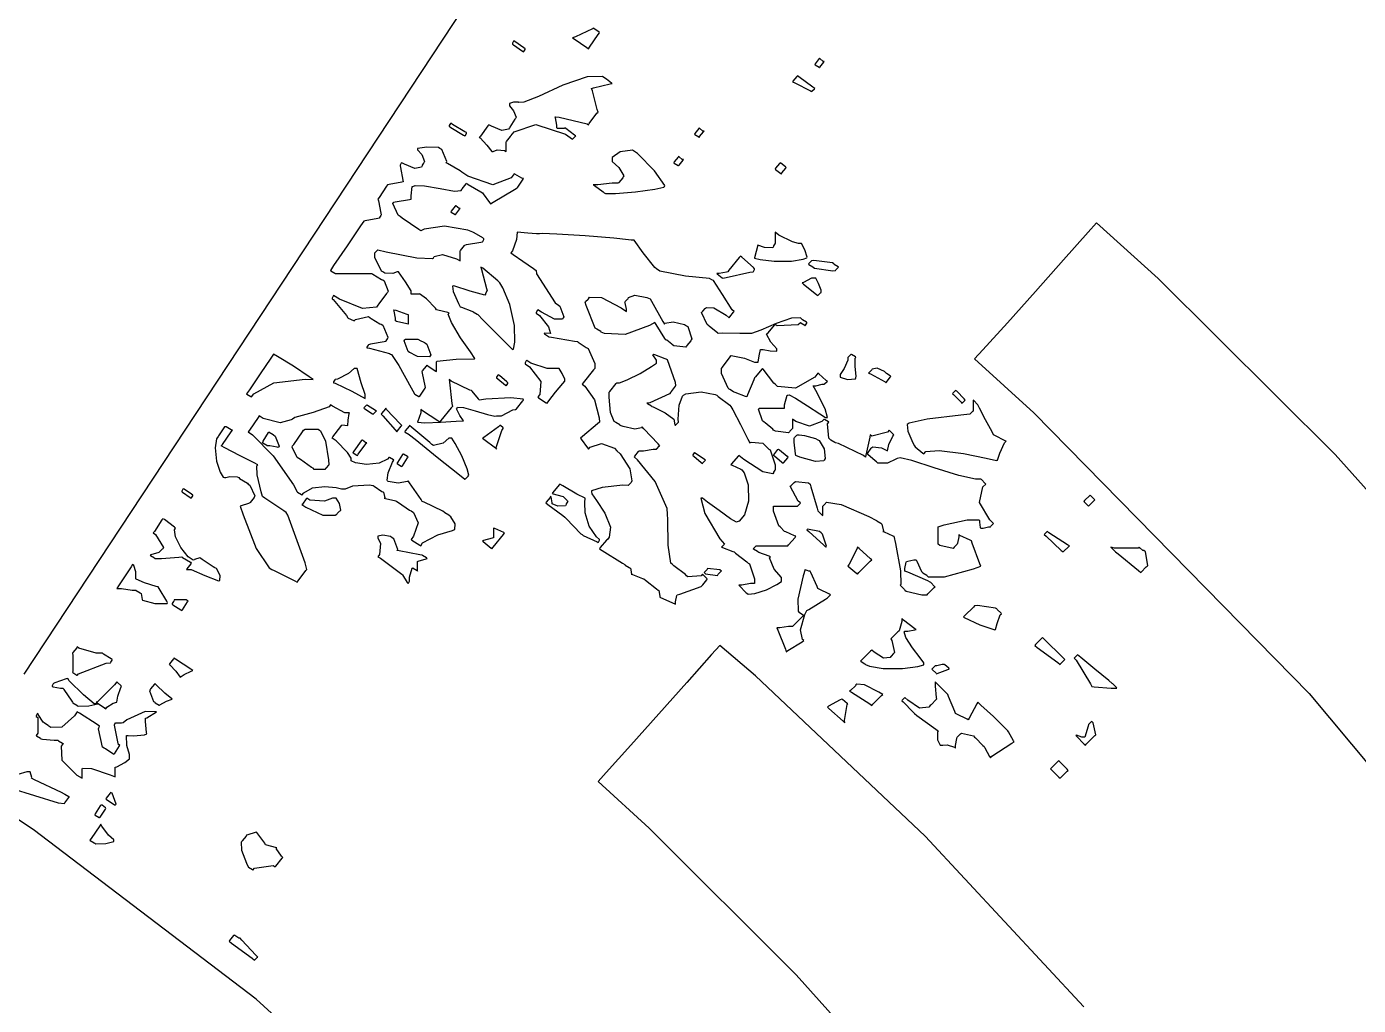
# Model space of a CAD drawing. Extents: x 46 to 308, y 59 to 295.
# Drawn here: x 219.43 to 249.11, y 227.52 to 249.34 of the extents above; entities that cross this region are included whole.
import ezdxf

# ---------------------------------------------------------------- set-up
doc = ezdxf.new("R2010")
doc.units = 0
doc.header["$MEASUREMENT"] = 0

msp = doc.modelspace()

# ---------------------------------------------------------------- linework, layer by layer
at = {"color": 7}
for points in [[(219.374, 234.907), (234.694, 258.137), (236.221, 260.456), (238.74, 258.831), (245.956, 253.422), (254.64, 245.543), (262.348, 236.723), (267.601, 229.42), (269.169, 226.872)], [(261.029, 224.033), (257.894, 228.618), (253.448, 234.377), (248.598, 239.806), (244.649, 243.725), (243.276, 244.968), (243.093, 244.763), (242.543, 244.143), (241.917, 243.439), (241.29, 242.741), (240.742, 242.136), (240.558, 241.935), (241.881, 240.736), (248.015, 234.479), (253.638, 227.746), (254.706, 226.307)], [(242.992, 227.489), (239.456, 231.296), (235.674, 234.871), (234.88, 235.549), (234.696, 235.344), (234.147, 234.724), (233.521, 234.02), (232.894, 233.323), (232.345, 232.718), (232.164, 232.517), (233.302, 231.476), (236.583, 228.206), (240.621, 223.693)], [(230.5, 222.224), (224.544, 227.66), (219.572, 231.442), (217.84, 232.587)], [(219.075, 232.366), (220.132, 232.04), (220.274, 232.022), (220.282, 232.04), (220.37, 232.155), (220.38, 232.164), (220.37, 232.173), (220.282, 232.225), (220.274, 232.234), (220.204, 232.27), (219.604, 232.552), (219.534, 232.587), (219.542, 232.605), (219.509, 232.727), (219.498, 232.727), (219.498, 232.727), (219.431, 232.727), (219.23, 232.671)]]:
    msp.add_lwpolyline(points, dxfattribs=at)
for points in [[(232.058, 249.308), (232.04, 249.291), (231.659, 249.115), (231.599, 249.097), (231.633, 249.071), (231.915, 248.877), (231.951, 248.849), (231.977, 248.885), (232.17, 249.167), (232.198, 249.202), (232.188, 249.22), (232.074, 249.3), (232.058, 249.308)], [(230.294, 249.025), (230.284, 249.017), (230.258, 248.971), (230.258, 248.955), (230.284, 248.938), (230.478, 248.797), (230.504, 248.779), (230.513, 248.788), (230.54, 248.834), (230.54, 248.849), (230.513, 248.867), (230.31, 249.009), (230.294, 249.025)], [(237.103, 248.638), (237.093, 248.63), (237.005, 248.514), (236.996, 248.496), (237.005, 248.488), (237.093, 248.436), (237.103, 248.426), (237.111, 248.436), (237.198, 248.55), (237.207, 248.568), (237.181, 248.568), (237.111, 248.63), (237.103, 248.638)], [(230.188, 247.614), (230.188, 247.578), (230.284, 247.469), (230.343, 247.322), (230.328, 247.297), (230.31, 247.281), (230.196, 247.103), (230.188, 247.085), (230.17, 247.059), (230.023, 247.028), (229.789, 247.122), (229.729, 247.157), (229.711, 247.13), (229.544, 246.902), (229.518, 246.874), (229.534, 246.866), (229.684, 246.702), (229.799, 246.556), (229.799, 246.556), (229.828, 246.556), (229.917, 246.596), (230.081, 246.584), (230.117, 246.556), (230.117, 246.61), (230.117, 246.73), (230.117, 246.768), (230.125, 246.786), (230.214, 246.892), (230.223, 246.908), (230.294, 246.997), (230.777, 247.165), (231.439, 246.944), (231.599, 246.838), (231.607, 246.848), (231.659, 246.9), (231.669, 246.908), (231.641, 246.926), (231.448, 247.069), (231.422, 247.085), (231.413, 247.069), (231.262, 247.069), (231.246, 247.085), (231.246, 247.147), (231.218, 247.307), (231.21, 247.333), (231.298, 247.325), (231.924, 247.174), (231.951, 247.157), (231.968, 247.183), (232.136, 247.412), (232.164, 247.438), (232.146, 247.492), (232.038, 247.915), (232.022, 247.967), (232.066, 247.977), (232.436, 248.065), (232.481, 248.073), (232.463, 248.083), (232.356, 248.171), (232.34, 248.179), (232.263, 248.231), (231.921, 248.222), (231.382, 248.035), (230.835, 247.788), (230.51, 247.66), (230.4, 247.65), (230.39, 247.66), (230.28, 247.66), (230.188, 247.627), (230.188, 247.614)], [(236.608, 248.249), (236.598, 248.233), (236.51, 248.127), (236.502, 248.109), (236.554, 248.092), (236.898, 247.915), (236.926, 247.897), (236.934, 247.906), (236.987, 247.959), (236.996, 247.967), (236.952, 247.995), (236.642, 248.223), (236.608, 248.249)], [(228.883, 247.191), (228.873, 247.183), (228.847, 247.137), (228.847, 247.121), (228.881, 247.095), (229.164, 246.926), (229.199, 246.908), (229.208, 246.918), (229.235, 246.965), (229.235, 246.98), (229.199, 246.998), (228.917, 247.165), (228.883, 247.191)], [(234.421, 247.085), (234.411, 247.069), (234.323, 246.962), (234.315, 246.944), (234.323, 246.936), (234.411, 246.884), (234.421, 246.874), (234.429, 246.892), (234.517, 246.998), (234.527, 247.015), (234.5, 247.015), (234.429, 247.077), (234.421, 247.085)], [(230.294, 246.063), (230.232, 245.974), (229.817, 245.816), (229.261, 246.01), (229.129, 246.098), (229.093, 246.125), (228.811, 246.293), (228.776, 246.309), (228.793, 246.337), (228.68, 246.601), (228.636, 246.628), (228.608, 246.645), (228.348, 246.655), (228.141, 246.628), (228.141, 246.628), (228.141, 246.594), (228.238, 246.495), (228.299, 246.337), (228.283, 246.309), (228.273, 246.301), (228.247, 246.255), (228.247, 246.239), (228.229, 246.213), (228.083, 246.182), (227.849, 246.275), (227.788, 246.309), (227.779, 246.301), (227.754, 246.255), (227.754, 246.239), (227.762, 246.204), (227.814, 245.922), (227.824, 245.886), (227.788, 245.878), (227.506, 245.825), (227.471, 245.816), (227.453, 245.79), (227.285, 245.533), (227.259, 245.497), (227.268, 245.463), (227.32, 245.181), (227.329, 245.145), (227.32, 245.136), (227.295, 245.091), (227.295, 245.074), (227.259, 245.066), (226.977, 245.014), (226.942, 245.004), (226.871, 244.899), (226.572, 244.458), (226.271, 244.016), (226.201, 243.91), (226.209, 243.902), (226.297, 243.85), (226.307, 243.84), (226.509, 243.84), (226.966, 243.84), (227.119, 243.84), (227.145, 243.823), (227.338, 243.709), (227.365, 243.699), (227.4, 243.673), (227.488, 243.444), (227.471, 243.417), (227.453, 243.391), (227.276, 243.162), (227.259, 243.134), (227.223, 243.09), (226.911, 243.056), (226.403, 243.268), (226.271, 243.346), (226.261, 243.338), (226.237, 243.292), (226.237, 243.276), (226.263, 243.258), (226.554, 242.906), (226.59, 242.852), (226.598, 242.843), (226.712, 242.791), (226.73, 242.781), (226.756, 242.817), (227.047, 242.879), (227.083, 242.852), (227.109, 242.835), (227.303, 242.721), (227.329, 242.711), (227.364, 242.685), (227.48, 242.42), (227.471, 242.394), (227.462, 242.386), (227.435, 242.339), (227.435, 242.322), (227.4, 242.314), (227.093, 242.262), (227.048, 242.252), (227.039, 242.244), (227.013, 242.199), (227.013, 242.182), (227.073, 242.174), (227.514, 242.059), (227.542, 242.042), (227.558, 242.033), (227.726, 241.786), (227.999, 241.292), (228.071, 241.16), (228.079, 241.151), (228.167, 241.098), (228.177, 241.088), (228.194, 241.106), (228.308, 241.283), (228.317, 241.3), (228.308, 241.336), (228.255, 241.618), (228.247, 241.653), (228.255, 241.671), (228.344, 241.777), (228.353, 241.793), (228.38, 241.777), (228.546, 241.662), (228.564, 241.653), (228.564, 241.706), (228.564, 241.826), (228.564, 241.865), (228.572, 241.883), (229.001, 241.927), (229.412, 241.935), (229.412, 241.935), (229.42, 241.943), (229.322, 242.091), (229.102, 242.408), (228.895, 242.744), (228.825, 242.93), (228.847, 242.958), (228.819, 242.968), (228.59, 243.02), (228.564, 243.028), (228.538, 243.064), (228.344, 243.272), (228.182, 243.388), (228.177, 243.381), (228.001, 243.381), (228.001, 243.45), (227.873, 243.655), (227.718, 243.876), (227.718, 243.876), (227.686, 243.876), (227.594, 243.837), (227.409, 243.85), (227.365, 243.876), (227.338, 243.894), (227.189, 244.198), (227.189, 244.299), (227.197, 244.308), (227.25, 244.361), (227.259, 244.369), (227.444, 244.325), (228.127, 244.189), (228.476, 244.176), (228.494, 244.192), (228.51, 244.22), (228.701, 244.264), (229.013, 244.166), (229.093, 244.122), (229.093, 244.176), (229.093, 244.296), (229.093, 244.335), (229.102, 244.352), (229.19, 244.467), (229.199, 244.475), (229.234, 244.485), (229.552, 244.537), (229.588, 244.545), (229.596, 244.555), (229.622, 244.6), (229.622, 244.615), (229.596, 244.633), (229.402, 244.749), (229.376, 244.758), (229.26, 244.802), (228.74, 244.895), (228.29, 244.828), (228.211, 244.792), (228.167, 244.82), (227.798, 245.076), (227.754, 245.11), (227.71, 245.138), (227.594, 245.401), (227.612, 245.427), (227.646, 245.437), (227.965, 245.489), (228.001, 245.497), (228.001, 245.569), (228.025, 245.78), (228.035, 245.78), (228.092, 245.805), (228.299, 245.795), (228.648, 245.733), (228.962, 245.677), (229.117, 245.688), (229.129, 245.71), (229.137, 245.728), (229.225, 245.842), (229.235, 245.85), (229.27, 245.824), (229.552, 245.658), (229.588, 245.64), (229.605, 245.613), (229.747, 245.419), (229.765, 245.393), (229.825, 245.429), (230.302, 245.711), (230.364, 245.746), (230.38, 245.763), (230.495, 245.94), (230.504, 245.956), (230.469, 245.966), (230.31, 246.054), (230.294, 246.063)], [(232.481, 246.379), (232.481, 246.335), (232.629, 246.2), (232.742, 246.017), (232.727, 245.992), (232.718, 245.976), (232.629, 245.868), (232.621, 245.85), (232.479, 245.85), (232.162, 245.816), (232.058, 245.816), (232.084, 245.799), (232.277, 245.658), (232.304, 245.64), (232.33, 245.623), (232.552, 245.623), (233, 245.658), (233.434, 245.719), (233.635, 245.763), (233.645, 245.78), (233.653, 245.798), (233.427, 246.129), (233.044, 246.512), (232.974, 246.556), (232.93, 246.592), (232.661, 246.549), (232.481, 246.422), (232.481, 246.379)], [(233.962, 246.451), (233.952, 246.433), (233.864, 246.327), (233.856, 246.309), (233.864, 246.301), (233.952, 246.248), (233.962, 246.239), (233.97, 246.257), (234.059, 246.363), (234.068, 246.379), (234.041, 246.379), (233.97, 246.443), (233.962, 246.451)], [(236.221, 246.309), (236.211, 246.293), (236.123, 246.187), (236.115, 246.169), (236.123, 246.16), (236.237, 246.072), (236.255, 246.063), (236.263, 246.081), (236.352, 246.187), (236.361, 246.203), (236.343, 246.221), (236.237, 246.301), (236.221, 246.309)], [(228.989, 245.357), (228.979, 245.34), (228.891, 245.226), (228.883, 245.217), (228.891, 245.208), (228.979, 245.154), (228.989, 245.145), (228.997, 245.163), (229.084, 245.278), (229.093, 245.287), (229.067, 245.287), (228.997, 245.349), (228.989, 245.357)], [(234.844, 242.499), (234.826, 242.517), (234.649, 242.659), (234.633, 242.675), (234.597, 242.703), (234.473, 242.968), (234.491, 242.994), (234.5, 243.003), (234.552, 243.056), (234.561, 243.064), (234.579, 243.082), (234.748, 243.078), (235.02, 242.914), (235.09, 242.852), (235.099, 242.87), (235.187, 242.977), (235.197, 242.994), (235.152, 243.029), (234.936, 243.374), (234.738, 243.683), (234.703, 243.699), (234.649, 243.727), (234.112, 243.783), (233.539, 243.894), (233.469, 243.946), (233.433, 243.973), (233.172, 244.304), (232.97, 244.581), (232.904, 244.581), (232.841, 244.591), (232.514, 244.624), (231.88, 244.679), (231.246, 244.72), (230.919, 244.731), (230.857, 244.722), (230.791, 244.722), (230.597, 244.74), (230.364, 244.758), (230.364, 244.758), (230.364, 244.758), (230.346, 244.595), (230.258, 244.343), (230.223, 244.299), (230.276, 244.264), (230.491, 244.118), (230.725, 243.954), (230.787, 243.91), (230.795, 243.832), (231.21, 243.188), (231.282, 243.134), (231.316, 243.108), (231.404, 242.87), (231.386, 242.852), (231.369, 242.825), (231.196, 242.823), (230.901, 242.976), (230.823, 243.028), (230.813, 243.02), (230.787, 242.974), (230.787, 242.958), (230.857, 242.906), (231.064, 242.65), (231.105, 242.499), (231.105, 242.499), (231.105, 242.499), (230.972, 242.509), (230.963, 242.499), (230.972, 242.491), (231.06, 242.438), (231.069, 242.429), (231.13, 242.42), (231.643, 242.332), (231.705, 242.322), (231.721, 242.306), (231.898, 242.191), (231.915, 242.182), (231.942, 242.165), (232.092, 241.835), (232.092, 241.723), (232.066, 241.689), (231.837, 241.406), (231.811, 241.37), (231.871, 241.326), (232.084, 241.027), (232.188, 240.622), (232.198, 240.524), (232.154, 240.49), (231.819, 240.207), (231.775, 240.171), (231.792, 240.145), (231.933, 239.951), (231.951, 239.925), (231.986, 239.969), (232.242, 240.053), (232.533, 239.943), (232.587, 239.889), (232.657, 239.819), (232.877, 239.484), (232.92, 239.219), (232.904, 239.183), (232.894, 239.175), (232.841, 239.123), (232.833, 239.113), (232.718, 239.123), (232.254, 239.069), (232.022, 238.996), (232.022, 238.971), (232.03, 238.927), (232.131, 238.777), (232.317, 238.496), (232.444, 238.188), (232.416, 237.96), (232.374, 237.913), (232.356, 237.896), (232.215, 237.73), (232.198, 237.702), (232.259, 237.667), (232.709, 237.385), (232.763, 237.349), (232.771, 237.341), (232.859, 237.289), (232.869, 237.279), (232.886, 237.271), (232.912, 237.147), (232.904, 237.137), (232.93, 237.129), (233.159, 237.041), (233.186, 237.031), (233.221, 237.005), (233.467, 236.812), (233.503, 236.784), (233.521, 236.776), (233.539, 236.644), (233.539, 236.644), (233.539, 236.621), (233.688, 236.556), (233.874, 236.477), (233.892, 236.467), (233.892, 236.521), (233.918, 236.662), (233.928, 236.678), (233.988, 236.688), (234.464, 236.864), (234.491, 236.89), (234.5, 236.9), (234.588, 237.014), (234.597, 237.031), (234.588, 237.041), (234.5, 237.129), (234.491, 237.137), (234.464, 237.103), (234.164, 237.076), (234.138, 237.103), (234.111, 237.129), (233.856, 237.323), (233.821, 237.349), (233.785, 237.385), (233.728, 237.782), (233.723, 238.355), (233.715, 238.478), (233.706, 238.602), (233.437, 239.206), (233.044, 239.686), (232.974, 239.748), (232.982, 239.766), (233.07, 239.872), (233.08, 239.889), (233.177, 239.889), (233.396, 239.925), (233.469, 239.925), (233.477, 239.934), (233.529, 239.987), (233.539, 239.995), (233.503, 240.039), (233.185, 240.374), (233.15, 240.418), (233.132, 240.401), (232.982, 240.37), (232.727, 240.428), (232.657, 240.454), (232.647, 240.464), (232.559, 240.516), (232.551, 240.524), (232.523, 240.542), (232.441, 240.74), (232.41, 241.081), (232.41, 241.194), (232.427, 241.212), (232.569, 241.39), (232.587, 241.406), (232.643, 241.406), (232.813, 241.468), (233.106, 241.609), (233.36, 241.764), (233.469, 241.84), (233.469, 241.865), (233.469, 241.909), (233.389, 242.024), (233.398, 242.042), (233.425, 242.033), (233.653, 241.945), (233.679, 241.935), (233.706, 241.919), (233.882, 241.416), (233.892, 241.336), (233.882, 241.328), (233.794, 241.212), (233.785, 241.194), (233.758, 241.16), (233.317, 240.957), (233.256, 240.947), (233.265, 240.939), (233.353, 240.887), (233.363, 240.877), (233.397, 240.869), (233.662, 240.736), (233.856, 240.594), (233.856, 240.594), (233.856, 240.594), (233.874, 240.464), (233.892, 240.454), (233.9, 240.464), (233.952, 240.516), (233.962, 240.524), (233.952, 240.596), (233.976, 240.905), (234.05, 241.107), (234.068, 241.124), (234.12, 241.16), (234.465, 241.204), (234.774, 241.142), (234.81, 241.124), (234.844, 241.098), (235.099, 240.905), (235.126, 240.877), (235.17, 240.798), (235.337, 240.472), (235.505, 240.145), (235.549, 240.065), (235.575, 240.083), (235.84, 240.057), (235.868, 240.029), (235.876, 240.021), (235.963, 239.934), (235.972, 239.925), (235.999, 239.907), (236.115, 239.576), (236.115, 239.466), (236.105, 239.457), (236.079, 239.412), (236.079, 239.396), (236.062, 239.372), (235.836, 239.418), (235.417, 239.695), (235.303, 239.783), (235.285, 239.766), (235.143, 239.598), (235.126, 239.572), (235.152, 239.564), (235.345, 239.475), (235.373, 239.466), (235.424, 239.396), (235.51, 239.131), (235.518, 238.765), (235.427, 238.458), (235.314, 238.315), (235.267, 238.301), (235.249, 238.293), (235.119, 238.37), (234.862, 238.554), (234.603, 238.744), (234.492, 238.831), (234.457, 238.831), (234.457, 238.831), (234.547, 238.492), (234.88, 237.923), (234.986, 237.808), (234.976, 237.8), (234.922, 237.746), (234.914, 237.736), (234.94, 237.728), (235.169, 237.641), (235.197, 237.632), (235.231, 237.605), (235.479, 237.411), (235.515, 237.383), (235.541, 237.367), (235.656, 237.036), (235.656, 236.926), (235.567, 236.926), (235.369, 236.89), (235.303, 236.89), (235.319, 236.874), (235.461, 236.732), (235.479, 236.714), (235.508, 236.692), (235.66, 236.704), (235.919, 236.79), (236.153, 236.908), (236.255, 236.974), (236.255, 236.996), (236.255, 237.06), (236.091, 237.249), (235.984, 237.502), (236.008, 237.526), (235.981, 237.535), (235.752, 237.623), (235.726, 237.632), (235.716, 237.641), (235.628, 237.694), (235.62, 237.702), (235.628, 237.712), (235.682, 237.764), (235.692, 237.772), (235.868, 237.772), (236.265, 237.772), (236.397, 237.772), (236.413, 237.79), (236.556, 237.958), (236.573, 237.985), (236.546, 237.994), (236.352, 238.081), (236.325, 238.089), (236.316, 238.099), (236.229, 238.187), (236.221, 238.195), (236.193, 238.213), (236.079, 238.544), (236.079, 238.654), (236.211, 238.654), (236.509, 238.654), (236.608, 238.654), (236.616, 238.664), (236.668, 238.716), (236.678, 238.724), (236.624, 238.768), (236.449, 239.097), (236.467, 239.113), (236.475, 239.123), (236.528, 239.175), (236.538, 239.183), (236.564, 239.201), (236.854, 239.175), (236.89, 239.147), (236.907, 239.087), (237.049, 238.61), (237.067, 238.548), (237.075, 238.54), (237.163, 238.452), (237.173, 238.442), (237.173, 238.496), (237.173, 238.616), (237.173, 238.654), (237.181, 238.664), (237.234, 238.716), (237.243, 238.724), (237.26, 238.742), (237.582, 238.69), (238.204, 238.426), (238.372, 238.337), (238.38, 238.329), (238.468, 238.275), (238.478, 238.265), (238.494, 238.249), (238.525, 238.096), (238.514, 238.089), (238.54, 238.081), (238.733, 237.994), (238.76, 237.985), (238.795, 237.818), (238.909, 237.213), (238.917, 236.908), (238.901, 236.89), (238.909, 236.882), (238.997, 236.794), (239.007, 236.784), (239.033, 236.758), (239.383, 236.678), (239.5, 236.678), (239.518, 236.696), (239.659, 236.838), (239.677, 236.854), (239.667, 236.864), (239.58, 236.952), (239.572, 236.96), (239.518, 236.988), (239.068, 237.181), (239.007, 237.207), (239.007, 237.261), (239.033, 237.403), (239.043, 237.419), (239.069, 237.429), (239.207, 237.455), (239.254, 237.455), (239.27, 237.429), (239.378, 237.2), (239.396, 237.173), (239.404, 237.164), (239.491, 237.112), (239.5, 237.103), (239.527, 237.076), (239.887, 237.076), (240.532, 237.253), (240.701, 237.313), (240.673, 237.367), (240.505, 237.826), (240.488, 237.878), (240.461, 237.896), (240.232, 238.002), (240.206, 238.019), (240.206, 237.967), (240.18, 237.826), (240.171, 237.808), (240.162, 237.8), (240.109, 237.746), (240.101, 237.736), (240.083, 237.71), (239.783, 237.774), (239.748, 237.808), (239.748, 237.906), (239.748, 238.124), (239.748, 238.195), (239.881, 238.239), (240.392, 238.345), (240.655, 238.347), (240.665, 238.337), (240.665, 238.293), (240.683, 238.179), (240.701, 238.161), (240.753, 238.161), (240.871, 238.195), (240.911, 238.195), (240.92, 238.205), (240.973, 238.257), (240.983, 238.265), (240.895, 238.345), (240.669, 238.734), (240.745, 239.087), (240.807, 239.147), (240.797, 239.157), (240.709, 239.245), (240.701, 239.254), (240.576, 239.254), (240.209, 239.336), (239.659, 239.51), (239.161, 239.671), (238.901, 239.731), (238.831, 239.713), (238.803, 239.704), (238.614, 239.612), (238.405, 239.609), (238.372, 239.642), (238.344, 239.66), (238.177, 239.802), (238.161, 239.819), (238.169, 239.828), (238.256, 239.943), (238.265, 239.959), (238.292, 239.977), (238.481, 239.951), (238.618, 239.889), (238.618, 239.889), (238.618, 239.889), (238.649, 240.027), (238.733, 240.216), (238.76, 240.242), (238.75, 240.251), (238.662, 240.339), (238.654, 240.348), (238.618, 240.304), (238.265, 240.216), (238.231, 240.242), (238.221, 240.189), (238.133, 239.793), (238.125, 239.748), (238.081, 239.784), (237.526, 240.049), (237.455, 240.065), (237.446, 240.075), (237.357, 240.127), (237.349, 240.135), (237.313, 240.171), (237.278, 240.49), (237.313, 240.524), (237.304, 240.534), (237.216, 240.586), (237.207, 240.594), (237.153, 240.542), (236.881, 240.436), (236.572, 240.542), (236.502, 240.594), (236.502, 240.542), (236.502, 240.422), (236.502, 240.382), (236.492, 240.374), (236.44, 240.322), (236.431, 240.312), (236.413, 240.286), (236.123, 240.322), (236.079, 240.348), (236.061, 240.366), (235.894, 240.508), (235.868, 240.524), (235.832, 240.552), (235.744, 240.815), (235.762, 240.841), (235.902, 240.841), (236.219, 240.841), (236.325, 240.841), (236.325, 240.913), (236.379, 241.124), (236.397, 241.124), (236.423, 241.133), (236.564, 241.063), (236.837, 240.891), (237.111, 240.713), (237.236, 240.63), (237.279, 240.63), (237.279, 240.63), (237.225, 240.824), (237.021, 241.23), (236.96, 241.336), (237.021, 241.336), (237.161, 241.37), (237.207, 241.37), (237.216, 241.38), (237.269, 241.432), (237.279, 241.44), (237.251, 241.458), (237.083, 241.601), (237.067, 241.617), (236.995, 241.529), (236.564, 241.283), (236.167, 241.318), (236.115, 241.37), (236.087, 241.398), (235.849, 241.706), (235.832, 241.723), (235.814, 241.706), (235.672, 241.538), (235.656, 241.512), (235.638, 241.468), (235.496, 241.132), (235.479, 241.088), (235.452, 241.098), (235.223, 241.186), (235.197, 241.194), (235.187, 241.204), (235.099, 241.256), (235.09, 241.264), (235.064, 241.282), (234.914, 241.613), (234.914, 241.723), (234.94, 241.75), (235.108, 241.979), (235.126, 242.006), (235.135, 242.015), (235.426, 241.949), (235.65, 241.865), (235.726, 241.865), (235.734, 241.865), (235.76, 242.006), (235.786, 242.146), (235.796, 242.146), (235.846, 242.146), (235.999, 242.116), (236.149, 242.112), (236.149, 242.112), (236.149, 242.161), (236.016, 242.306), (235.923, 242.485), (235.938, 242.499), (235.955, 242.517), (236.097, 242.685), (236.115, 242.711), (236.159, 242.677), (236.624, 242.703), (236.678, 242.747), (236.686, 242.739), (236.775, 242.685), (236.784, 242.675), (236.793, 242.685), (236.82, 242.732), (236.82, 242.747), (236.81, 242.757), (236.722, 242.809), (236.714, 242.817), (236.675, 242.849), (236.475, 242.842), (236.139, 242.725), (235.791, 242.575), (235.584, 242.499), (235.515, 242.499), (235.515, 242.499), (235.325, 242.5), (234.94, 242.509), (234.844, 242.499)], [(236.678, 244.511), (236.634, 244.511), (236.502, 244.542), (236.193, 244.697), (236.115, 244.758), (236.115, 244.697), (236.115, 244.558), (236.115, 244.511), (236.105, 244.503), (236.079, 244.456), (236.079, 244.439), (236.061, 244.413), (235.875, 244.419), (235.726, 244.475), (235.726, 244.475), (235.656, 244.192), (235.656, 244.183), (235.782, 244.154), (236.091, 244.114), (236.474, 244.114), (236.74, 244.157), (236.82, 244.192), (236.828, 244.202), (236.775, 244.366), (236.702, 244.511), (236.678, 244.511)], [(235.339, 244.228), (235.311, 244.194), (235.082, 243.911), (235.056, 243.876), (235.029, 243.867), (234.863, 243.84), (234.81, 243.84), (234.818, 243.832), (234.932, 243.743), (234.95, 243.733), (235.02, 243.751), (235.549, 243.867), (235.62, 243.876), (235.628, 243.885), (235.656, 243.931), (235.656, 243.946), (235.628, 243.973), (235.373, 244.202), (235.339, 244.228)], [(236.926, 244.122), (236.916, 244.114), (236.863, 244.062), (236.854, 244.052), (236.863, 244.044), (236.951, 243.991), (236.96, 243.982), (236.987, 243.955), (237.401, 243.902), (237.455, 243.91), (237.464, 243.92), (237.516, 243.973), (237.526, 243.982), (237.516, 243.991), (237.428, 244.044), (237.419, 244.052), (237.392, 244.08), (236.978, 244.132), (236.926, 244.122)], [(229.552, 243.982), (229.569, 243.929), (229.676, 243.506), (229.694, 243.453), (229.684, 243.444), (229.658, 243.397), (229.658, 243.381), (229.64, 243.355), (229.314, 243.444), (228.951, 243.567), (228.917, 243.557), (228.917, 243.557), (228.939, 243.435), (229.058, 243.17), (229.093, 243.1), (229.12, 243.091), (229.348, 243.003), (229.376, 242.994), (229.384, 242.985), (229.472, 242.933), (229.482, 242.923), (229.596, 242.809), (230.041, 242.364), (230.258, 242.146), (230.258, 242.146), (230.281, 242.154), (230.313, 242.309), (230.302, 242.677), (230.197, 243.149), (230.046, 243.52), (229.975, 243.629), (229.931, 243.673), (229.596, 243.955), (229.552, 243.982)], [(236.996, 243.733), (236.925, 243.733), (236.748, 243.639), (236.714, 243.629), (236.748, 243.603), (237.031, 243.374), (237.067, 243.346), (237.075, 243.356), (237.127, 243.409), (237.137, 243.417), (237.137, 243.466), (237.079, 243.615), (237.017, 243.733), (236.996, 243.733)], [(233.327, 243.276), (233.353, 243.224), (233.609, 242.773), (233.645, 242.711), (233.653, 242.729), (233.838, 242.759), (234.094, 242.703), (234.138, 242.675), (234.164, 242.659), (234.253, 242.386), (234.244, 242.358), (234.235, 242.342), (234.147, 242.236), (234.138, 242.218), (234.12, 242.2), (233.856, 242.226), (233.821, 242.252), (233.812, 242.262), (233.697, 242.35), (233.679, 242.358), (233.653, 242.394), (233.459, 242.703), (233.433, 242.747), (233.309, 242.677), (232.767, 242.483), (232.312, 242.5), (232.234, 242.535), (232.224, 242.544), (232.136, 242.597), (232.128, 242.605), (232.1, 242.623), (231.898, 243.126), (231.881, 243.204), (231.889, 243.214), (231.942, 243.268), (231.951, 243.276), (231.977, 243.312), (232.242, 243.307), (232.683, 243.073), (232.797, 242.994), (232.797, 243.047), (232.771, 243.188), (232.763, 243.204), (232.771, 243.214), (232.824, 243.268), (232.833, 243.276), (232.841, 243.302), (232.988, 243.355), (233.256, 243.302), (233.327, 243.276)], [(227.93, 242.923), (227.93, 242.871), (227.93, 242.751), (227.93, 242.711), (227.903, 242.721), (227.674, 242.773), (227.648, 242.781), (227.648, 242.843), (227.62, 243.002), (227.612, 243.028), (227.656, 243.02), (227.903, 242.933), (227.93, 242.923)], [(228.177, 242.358), (228.185, 242.35), (228.299, 242.298), (228.317, 242.288), (228.352, 242.262), (228.44, 242.024), (228.424, 242.006), (228.406, 241.979), (228.141, 241.989), (228.107, 242.006), (228.097, 242.015), (227.981, 242.068), (227.965, 242.076), (227.929, 242.103), (227.841, 242.342), (227.858, 242.358), (227.876, 242.376), (228.15, 242.376), (228.177, 242.358)], [(224.932, 242.042), (224.87, 241.953), (224.631, 241.601), (224.393, 241.248), (224.331, 241.16), (224.339, 241.151), (224.427, 241.098), (224.437, 241.088), (224.489, 241.16), (224.94, 241.402), (225.637, 241.486), (225.814, 241.476), (225.726, 241.538), (225.373, 241.773), (225.02, 241.989), (224.932, 242.042)], [(237.808, 242.042), (237.798, 242.033), (237.745, 241.979), (237.736, 241.97), (237.736, 241.908), (237.648, 241.719), (237.56, 241.591), (237.56, 241.547), (237.56, 241.53), (237.722, 241.476), (237.903, 241.494), (237.913, 241.512), (237.921, 241.548), (237.899, 241.768), (237.895, 241.953), (237.913, 241.97), (237.903, 241.979), (237.816, 242.033), (237.808, 242.042)], [(226.766, 241.723), (226.725, 241.723), (226.602, 241.614), (226.359, 241.486), (226.307, 241.476), (226.297, 241.468), (226.271, 241.423), (226.271, 241.406), (226.306, 241.398), (226.676, 241.217), (226.977, 241.053), (226.977, 241.053), (226.977, 241.142), (226.883, 241.402), (226.795, 241.723), (226.766, 241.723)], [(231.282, 241.723), (231.22, 241.723), (231.033, 241.719), (230.664, 241.839), (230.576, 241.899), (230.566, 241.891), (230.54, 241.846), (230.54, 241.829), (230.637, 241.759), (230.893, 241.432), (230.867, 241.142), (230.823, 241.088), (230.839, 241.071), (231.007, 240.957), (231.033, 240.947), (231.068, 241.001), (231.214, 241.195), (231.378, 241.388), (231.422, 241.44), (231.422, 241.483), (231.364, 241.609), (231.302, 241.723), (231.282, 241.723)], [(238.265, 241.689), (238.256, 241.68), (238.204, 241.627), (238.195, 241.617), (238.239, 241.601), (238.566, 241.424), (238.584, 241.406), (238.592, 241.416), (238.68, 241.53), (238.69, 241.547), (238.68, 241.556), (238.592, 241.609), (238.584, 241.617), (238.548, 241.653), (238.384, 241.733), (238.274, 241.706), (238.265, 241.689)], [(229.518, 241.017), (229.5, 241.045), (229.358, 241.213), (229.342, 241.23), (229.306, 241.239), (228.891, 241.442), (228.847, 241.476), (228.855, 241.416), (228.907, 240.939), (228.917, 240.877), (228.891, 240.842), (228.662, 240.56), (228.636, 240.524), (228.592, 240.552), (228.255, 240.78), (228.211, 240.807), (228.211, 240.736), (228.141, 240.524), (228.141, 240.524), (228.141, 240.523), (228.301, 240.514), (228.652, 240.528), (229.004, 240.549), (229.165, 240.558), (229.165, 240.558), (229.165, 240.558), (229.081, 240.675), (229.013, 240.824), (229.023, 240.841), (229.034, 240.86), (229.165, 240.853), (229.424, 240.78), (229.702, 240.694), (229.861, 240.657), (229.905, 240.665), (230.01, 240.665), (230.266, 240.798), (230.328, 240.807), (230.346, 240.824), (230.487, 241.001), (230.504, 241.017), (230.495, 241.035), (230.222, 241.071), (229.666, 241.035), (229.518, 241.017)], [(229.941, 241.583), (229.931, 241.574), (229.905, 241.529), (229.905, 241.512), (229.931, 241.494), (230.099, 241.354), (230.117, 241.336), (230.125, 241.346), (230.152, 241.391), (230.152, 241.406), (230.134, 241.424), (229.967, 241.566), (229.941, 241.583)], [(240.135, 241.23), (240.126, 241.221), (240.073, 241.169), (240.065, 241.16), (240.091, 241.142), (240.26, 240.975), (240.278, 240.947), (240.286, 240.957), (240.338, 241.009), (240.348, 241.017), (240.33, 241.045), (240.162, 241.213), (240.135, 241.23)], [(226.201, 240.911), (226.173, 240.867), (225.816, 240.74), (225.407, 240.63), (225.355, 240.594), (225.327, 240.578), (225.076, 240.512), (224.701, 240.604), (224.613, 240.665), (224.586, 240.63), (224.393, 240.348), (224.367, 240.312), (224.463, 240.242), (224.926, 239.775), (225.373, 239.131), (225.461, 238.971), (225.469, 238.963), (225.556, 238.911), (225.565, 238.901), (225.606, 238.953), (225.799, 239.058), (226.077, 239.092), (226.329, 239.066), (226.445, 239.043), (226.483, 239.043), (226.537, 239.043), (226.698, 239.105), (227.065, 239.131), (227.153, 239.113), (227.171, 239.097), (227.347, 238.981), (227.365, 238.971), (227.382, 238.963), (227.409, 238.84), (227.401, 238.831), (227.427, 238.822), (227.656, 238.77), (227.682, 238.76), (227.717, 238.734), (227.965, 238.566), (228.001, 238.548), (228.053, 238.514), (228.158, 238.285), (228.053, 237.985), (228.001, 237.913), (228.017, 237.896), (228.194, 237.782), (228.211, 237.772), (228.255, 237.834), (228.594, 238.015), (228.917, 238.108), (228.953, 238.125), (228.969, 238.135), (228.979, 238.259), (228.881, 238.416), (228.847, 238.442), (228.837, 238.452), (228.749, 238.505), (228.74, 238.514), (228.705, 238.54), (228.291, 238.744), (228.247, 238.76), (228.22, 238.804), (227.965, 239.175), (227.93, 239.219), (227.921, 239.201), (227.712, 239.165), (227.488, 239.201), (227.471, 239.219), (227.462, 239.229), (227.488, 239.396), (227.584, 239.632), (227.612, 239.677), (227.602, 239.686), (227.514, 239.74), (227.506, 239.748), (227.469, 239.7), (227.284, 239.609), (227.003, 239.58), (226.762, 239.619), (226.66, 239.663), (226.66, 239.677), (226.66, 239.72), (226.58, 239.846), (226.325, 240.111), (226.237, 240.171), (226.253, 240.199), (226.43, 240.428), (226.447, 240.454), (226.456, 240.464), (226.59, 240.454), (226.59, 240.454), (226.59, 240.454), (226.594, 240.568), (226.614, 240.719), (226.624, 240.735), (226.518, 240.735), (226.245, 240.885), (226.201, 240.911)], [(227.013, 240.911), (227.003, 240.903), (226.95, 240.851), (226.942, 240.841), (226.968, 240.824), (227.135, 240.71), (227.153, 240.701), (227.161, 240.71), (227.215, 240.763), (227.225, 240.771), (227.207, 240.789), (227.029, 240.895), (227.013, 240.911)], [(227.435, 240.841), (227.426, 240.824), (227.338, 240.719), (227.329, 240.701), (227.364, 240.666), (227.646, 240.356), (227.682, 240.312), (227.691, 240.33), (227.779, 240.436), (227.788, 240.454), (227.753, 240.49), (227.452, 240.807), (227.435, 240.841)], [(240.524, 241.017), (240.524, 240.957), (240.524, 240.818), (240.524, 240.771), (240.514, 240.763), (240.462, 240.71), (240.454, 240.701), (240.25, 240.684), (239.5, 240.594), (239.103, 240.506), (239.077, 240.488), (239.059, 240.472), (239.068, 240.322), (239.183, 240.067), (239.219, 239.995), (239.236, 239.979), (239.402, 239.837), (239.43, 239.819), (239.474, 239.872), (239.768, 239.896), (240.308, 239.828), (240.814, 239.72), (241.044, 239.668), (241.053, 239.677), (241.069, 239.677), (241.118, 239.837), (241.228, 240.067), (241.264, 240.101), (241.238, 240.111), (241.009, 240.225), (240.983, 240.242), (240.947, 240.313), (240.805, 240.578), (240.665, 240.841), (240.63, 240.911), (240.621, 240.921), (240.541, 241.009), (240.524, 241.017)], [(223.838, 240.418), (223.82, 240.401), (223.705, 240.224), (223.697, 240.206), (223.663, 240.153), (223.629, 239.95), (223.661, 239.656), (223.745, 239.408), (223.81, 239.299), (223.838, 239.29), (223.866, 239.29), (223.956, 239.317), (224.119, 239.308), (224.154, 239.29), (224.172, 239.273), (224.349, 239.165), (224.367, 239.147), (224.401, 239.121), (224.516, 238.884), (224.507, 238.867), (224.498, 238.849), (224.411, 238.734), (224.403, 238.724), (224.375, 238.716), (224.207, 238.664), (224.19, 238.654), (224.251, 238.461), (224.543, 237.712), (224.834, 237.279), (224.896, 237.243), (224.948, 237.217), (225.407, 236.988), (225.461, 236.96), (225.477, 236.988), (225.654, 237.217), (225.672, 237.243), (225.636, 237.393), (225.247, 238.452), (225.213, 238.514), (225.159, 238.549), (224.736, 238.832), (224.683, 238.867), (224.657, 238.972), (224.565, 239.352), (224.561, 239.554), (224.579, 239.572), (224.499, 239.616), (224.172, 239.784), (223.846, 239.951), (223.767, 239.995), (223.793, 240.031), (223.986, 240.313), (224.014, 240.348), (223.986, 240.357), (223.875, 240.418), (223.838, 240.418)], [(224.826, 240.312), (224.834, 240.304), (224.922, 240.251), (224.932, 240.242), (224.966, 240.216), (225.054, 239.987), (225.036, 239.959), (225.01, 239.969), (224.845, 239.995), (224.79, 239.995), (224.78, 240.005), (224.692, 240.057), (224.683, 240.065), (224.701, 240.101), (224.816, 240.295), (224.826, 240.312)], [(225.954, 240.348), (225.98, 240.331), (226.086, 240.105), (226.157, 239.686), (226.167, 239.572), (226.157, 239.564), (226.103, 239.51), (226.095, 239.5), (226.077, 239.474), (225.84, 239.474), (225.814, 239.5), (225.778, 239.518), (225.53, 239.696), (225.495, 239.713), (225.46, 239.74), (225.345, 239.969), (225.355, 239.995), (225.381, 240.031), (225.574, 240.313), (225.601, 240.348), (225.636, 240.366), (225.927, 240.366), (225.954, 240.348)], [(228.883, 240.171), (228.838, 240.171), (228.71, 240.061), (228.494, 240.003), (228.46, 240.029), (228.415, 240.073), (228.017, 240.41), (227.965, 240.454), (227.955, 240.436), (227.867, 240.33), (227.858, 240.312), (227.867, 240.304), (227.955, 240.251), (227.965, 240.242), (228.087, 240.145), (228.582, 239.748), (229.076, 239.352), (229.199, 239.254), (229.208, 239.263), (229.26, 239.316), (229.27, 239.324), (229.288, 239.342), (229.249, 239.488), (229.129, 239.775), (228.982, 240.05), (228.907, 240.171), (228.883, 240.171)], [(229.975, 240.454), (229.949, 240.419), (229.622, 240.181), (229.588, 240.171), (229.622, 240.145), (229.877, 239.951), (229.905, 239.925), (229.895, 239.961), (230.019, 240.338), (230.047, 240.382), (230.047, 240.4), (229.993, 240.454), (229.975, 240.454)], [(237.067, 240.135), (237.093, 240.119), (237.203, 239.933), (237.225, 239.713), (237.207, 239.677), (237.198, 239.66), (237.009, 239.652), (236.662, 239.748), (236.573, 239.783), (236.564, 239.819), (236.538, 240.083), (236.538, 240.171), (236.546, 240.181), (236.598, 240.234), (236.608, 240.242), (236.648, 240.242), (236.77, 240.229), (237.013, 240.163), (237.067, 240.135)], [(226.906, 240.135), (226.888, 240.109), (226.722, 239.881), (226.696, 239.853), (226.704, 239.845), (226.791, 239.793), (226.8, 239.783), (226.818, 239.81), (226.985, 240.039), (227.013, 240.065), (226.985, 240.065), (226.915, 240.127), (226.906, 240.135)], [(236.185, 239.925), (236.211, 239.907), (236.379, 239.766), (236.397, 239.748), (236.387, 239.731), (236.299, 239.624), (236.291, 239.606), (236.263, 239.624), (236.095, 239.766), (236.079, 239.783), (236.087, 239.801), (236.175, 239.916), (236.185, 239.925)], [(227.824, 239.819), (227.806, 239.802), (227.691, 239.624), (227.682, 239.606), (227.691, 239.598), (227.779, 239.546), (227.788, 239.536), (227.805, 239.554), (227.921, 239.731), (227.93, 239.748), (227.921, 239.758), (227.832, 239.81), (227.824, 239.819)], [(234.315, 239.853), (234.305, 239.845), (234.28, 239.799), (234.28, 239.783), (234.297, 239.766), (234.464, 239.624), (234.491, 239.606), (234.5, 239.616), (234.552, 239.668), (234.561, 239.677), (234.535, 239.695), (234.331, 239.837), (234.315, 239.853)], [(222.92, 239.043), (222.91, 239.034), (222.885, 238.988), (222.885, 238.971), (222.902, 238.963), (223.07, 238.849), (223.096, 238.831), (223.104, 238.84), (223.132, 238.886), (223.132, 238.901), (223.104, 238.919), (222.938, 239.034), (222.92, 239.043)], [(231.316, 239.147), (231.298, 239.131), (231.156, 238.955), (231.14, 238.937), (231.166, 238.928), (231.36, 238.876), (231.386, 238.867), (231.395, 238.858), (231.483, 238.77), (231.492, 238.76), (231.483, 238.752), (231.458, 238.706), (231.458, 238.69), (231.44, 238.664), (231.272, 238.656), (231.14, 238.708), (231.14, 238.724), (231.14, 238.724), (231.122, 238.858), (231.105, 238.867), (231.096, 238.849), (231.007, 238.742), (230.999, 238.724), (231.043, 238.69), (231.378, 238.443), (231.422, 238.408), (231.457, 238.381), (231.783, 238.037), (231.811, 238.019), (231.837, 238.002), (232.146, 237.86), (232.164, 237.842), (232.172, 237.852), (232.198, 237.897), (232.198, 237.913), (232.128, 237.972), (231.969, 238.206), (231.88, 238.504), (231.87, 238.737), (231.881, 238.831), (231.881, 238.831), (231.881, 238.831), (231.691, 238.923), (231.377, 239.103), (231.316, 239.147)], [(226.307, 238.831), (226.246, 238.831), (226.068, 238.765), (225.742, 238.786), (225.672, 238.831), (225.662, 238.814), (225.574, 238.7), (225.565, 238.69), (225.654, 238.628), (226.033, 238.452), (226.307, 238.452), (226.343, 238.478), (226.351, 238.487), (226.403, 238.54), (226.413, 238.548), (226.43, 238.566), (226.399, 238.716), (226.329, 238.831), (226.307, 238.831)], [(243.134, 238.901), (243.125, 238.893), (243.01, 238.778), (242.994, 238.76), (243.002, 238.752), (243.09, 238.664), (243.1, 238.654), (243.108, 238.664), (243.222, 238.778), (243.24, 238.795), (243.231, 238.804), (243.143, 238.893), (243.134, 238.901)], [(222.462, 238.372), (222.444, 238.345), (222.276, 238.09), (222.25, 238.055), (222.302, 238.02), (222.479, 237.73), (222.462, 237.702), (222.452, 237.694), (222.399, 237.641), (222.39, 237.632), (222.373, 237.623), (222.196, 237.57), (222.18, 237.56), (222.188, 237.552), (222.276, 237.5), (222.286, 237.49), (222.435, 237.49), (222.823, 237.517), (222.885, 237.526), (222.902, 237.509), (223.078, 237.401), (223.096, 237.383), (223.086, 237.367), (223, 237.253), (222.992, 237.243), (223.093, 237.243), (223.401, 237.107), (223.704, 236.988), (223.731, 236.996), (223.734, 236.996), (223.744, 237.111), (223.66, 237.261), (223.625, 237.279), (223.589, 237.297), (223.343, 237.464), (223.308, 237.49), (223.29, 237.5), (223.168, 237.466), (223.168, 237.455), (223.139, 237.448), (223.026, 237.527), (222.862, 237.73), (222.745, 237.972), (222.723, 238.126), (222.743, 238.161), (222.726, 238.187), (222.497, 238.355), (222.462, 238.372)], [(229.835, 238.161), (229.835, 238.108), (229.835, 237.988), (229.835, 237.949), (229.807, 237.94), (229.614, 237.888), (229.588, 237.878), (229.605, 237.862), (229.781, 237.72), (229.799, 237.702), (229.825, 237.738), (230.054, 238.02), (230.081, 238.055), (230.063, 238.064), (229.861, 238.153), (229.835, 238.161)], [(236.82, 238.125), (236.864, 238.09), (237.199, 237.78), (237.243, 237.736), (237.26, 237.764), (237.171, 238.029), (237.137, 238.055), (237.101, 238.09), (236.837, 238.143), (236.82, 238.125)], [(242.182, 238.089), (242.172, 238.081), (242.12, 238.029), (242.112, 238.019), (242.156, 237.985), (242.491, 237.667), (242.535, 237.632), (242.543, 237.641), (242.657, 237.756), (242.675, 237.772), (242.631, 237.79), (242.217, 238.055), (242.182, 238.089)], [(227.682, 237.666), (227.7, 237.684), (227.612, 237.923), (227.578, 237.949), (227.542, 237.976), (227.364, 238.006), (227.259, 237.985), (227.259, 237.985), (227.259, 237.944), (227.312, 237.822), (227.294, 237.579), (227.259, 237.526), (227.312, 237.491), (227.735, 237.181), (227.788, 237.137), (227.805, 237.12), (227.912, 236.952), (227.93, 236.926), (227.939, 236.936), (227.965, 236.981), (227.965, 236.996), (227.965, 237.068), (228.025, 237.271), (228.035, 237.279), (228.043, 237.271), (228.132, 237.217), (228.141, 237.207), (228.141, 237.261), (228.141, 237.381), (228.141, 237.419), (228.158, 237.429), (228.335, 237.482), (228.353, 237.49), (228.344, 237.5), (228.255, 237.552), (228.247, 237.56), (228.194, 237.57), (227.735, 237.658), (227.682, 237.666)], [(237.949, 237.736), (237.931, 237.692), (237.763, 237.357), (237.736, 237.313), (237.754, 237.297), (237.931, 237.155), (237.949, 237.137), (237.975, 237.173), (238.23, 237.429), (238.265, 237.455), (238.239, 237.482), (237.983, 237.71), (237.949, 237.736)], [(244.228, 237.736), (244.21, 237.72), (243.681, 237.72), (243.593, 237.736), (243.601, 237.728), (243.689, 237.641), (243.699, 237.632), (243.76, 237.588), (244.209, 237.217), (244.263, 237.173), (244.271, 237.182), (244.387, 237.297), (244.405, 237.313), (244.421, 237.331), (244.369, 237.632), (244.335, 237.666), (244.307, 237.666), (244.237, 237.728), (244.228, 237.736)], [(221.791, 237.349), (221.755, 237.297), (221.473, 236.874), (221.438, 236.82), (221.543, 236.82), (221.782, 236.784), (221.861, 236.784), (221.87, 236.776), (221.958, 236.723), (221.967, 236.714), (221.984, 236.706), (222.003, 236.573), (222.003, 236.573), (222.012, 236.556), (222.285, 236.485), (222.557, 236.485), (222.567, 236.502), (222.549, 236.538), (222.382, 236.82), (222.356, 236.854), (222.312, 236.864), (222.056, 236.944), (221.87, 237.023), (221.861, 237.031), (221.861, 237.071), (221.865, 237.191), (221.817, 237.333), (221.791, 237.349)], [(234.597, 237.243), (234.588, 237.235), (234.535, 237.182), (234.527, 237.173), (234.561, 237.147), (234.826, 237.111), (234.844, 237.137), (234.852, 237.147), (234.904, 237.199), (234.914, 237.207), (234.878, 237.235), (234.605, 237.261), (234.597, 237.243)], [(236.784, 237.243), (236.74, 237.103), (236.62, 236.582), (236.626, 236.309), (236.644, 236.291), (236.652, 236.282), (236.74, 236.23), (236.75, 236.221), (236.722, 236.194), (236.528, 236), (236.502, 235.972), (236.413, 235.972), (236.215, 235.938), (236.149, 235.938), (236.175, 235.886), (236.343, 235.463), (236.361, 235.409), (236.396, 235.436), (236.714, 235.629), (236.75, 235.656), (236.722, 235.683), (236.678, 235.898), (236.776, 236.237), (236.82, 236.325), (236.864, 236.353), (237.235, 236.582), (237.279, 236.608), (237.287, 236.618), (237.339, 236.67), (237.349, 236.678), (237.322, 236.688), (237.093, 236.804), (237.067, 236.82), (237.049, 236.864), (236.907, 237.173), (236.89, 237.207), (236.863, 237.207), (236.793, 237.235), (236.784, 237.243)], [(222.709, 236.538), (222.699, 236.529), (222.673, 236.484), (222.673, 236.467), (222.69, 236.451), (222.867, 236.343), (222.885, 236.325), (222.902, 236.343), (223.016, 236.521), (223.026, 236.538), (222.982, 236.565), (222.717, 236.564), (222.709, 236.538)], [(240.558, 236.431), (240.532, 236.405), (240.338, 236.212), (240.312, 236.185), (240.328, 236.168), (240.677, 236.004), (241.008, 235.894), (241.017, 235.902), (241.028, 235.902), (241.062, 236.04), (241.132, 236.229), (241.16, 236.255), (241.15, 236.265), (241.062, 236.353), (241.053, 236.361), (241.026, 236.379), (240.621, 236.441), (240.558, 236.431)], [(238.937, 236.149), (238.937, 236.079), (238.875, 235.877), (238.867, 235.868), (238.849, 235.85), (238.706, 235.709), (238.69, 235.692), (238.716, 235.657), (238.777, 235.391), (238.76, 235.373), (238.75, 235.365), (238.698, 235.312), (238.69, 235.303), (238.674, 235.28), (238.53, 235.268), (238.318, 235.399), (238.265, 235.443), (238.239, 235.417), (238.045, 235.224), (238.019, 235.197), (238.027, 235.188), (238.115, 235.136), (238.125, 235.126), (238.215, 235.085), (238.522, 235.033), (238.949, 235.034), (239.29, 235.082), (239.43, 235.115), (239.43, 235.126), (239.43, 235.163), (239.349, 235.272), (239.178, 235.497), (239.028, 235.723), (238.99, 235.853), (239.007, 235.868), (239.068, 235.868), (239.226, 235.894), (239.254, 235.902), (239.226, 235.92), (238.971, 236.115), (238.937, 236.149)], [(242.076, 235.726), (242.058, 235.709), (241.916, 235.567), (241.899, 235.549), (241.952, 235.505), (242.411, 235.17), (242.465, 235.126), (242.473, 235.136), (242.561, 235.224), (242.571, 235.233), (242.517, 235.286), (242.12, 235.682), (242.076, 235.726)], [(220.556, 235.515), (220.547, 235.497), (220.459, 235.391), (220.45, 235.373), (220.459, 235.321), (220.459, 234.968), (220.45, 234.95), (220.459, 234.942), (220.547, 234.889), (220.556, 234.88), (220.582, 234.915), (221.2, 235.154), (221.298, 235.162), (221.306, 235.172), (221.332, 235.217), (221.332, 235.233), (221.314, 235.251), (221.138, 235.356), (221.121, 235.373), (220.979, 235.373), (220.591, 235.489), (220.556, 235.515)], [(222.709, 235.267), (222.699, 235.251), (222.611, 235.136), (222.603, 235.126), (222.619, 235.118), (222.752, 234.972), (222.849, 234.844), (222.849, 234.844), (222.849, 234.844), (222.938, 234.902), (223.096, 234.978), (223.132, 234.986), (223.088, 235.022), (222.743, 235.241), (222.709, 235.267)], [(239.889, 235.126), (239.835, 235.126), (239.715, 235.09), (239.677, 235.09), (239.667, 235.082), (239.615, 235.03), (239.606, 235.02), (239.615, 235.012), (239.703, 234.932), (239.713, 234.914), (239.721, 234.924), (239.959, 235.012), (239.995, 235.02), (239.985, 235.038), (239.897, 235.118), (239.889, 235.126)], [(242.852, 235.339), (242.842, 235.33), (242.79, 235.277), (242.781, 235.267), (242.825, 235.223), (243.143, 234.695), (243.17, 234.633), (243.222, 234.625), (243.605, 234.597), (243.733, 234.597), (243.724, 234.607), (243.637, 234.695), (243.629, 234.703), (243.549, 234.765), (243.24, 235.022), (242.93, 235.277), (242.852, 235.339)], [(220.346, 234.81), (220.31, 234.801), (220.053, 234.713), (220.027, 234.703), (220.018, 234.695), (219.993, 234.649), (219.993, 234.633), (220.019, 234.625), (220.184, 234.597), (220.24, 234.597), (220.256, 234.563), (220.432, 234.307), (220.45, 234.28), (220.459, 234.272), (220.547, 234.218), (220.556, 234.208), (220.573, 234.192), (220.811, 234.2), (221.015, 234.244), (221.015, 234.244), (220.934, 234.244), (220.693, 234.448), (220.372, 234.757), (220.346, 234.81)], [(221.438, 234.738), (221.385, 234.667), (221.006, 234.29), (220.979, 234.28), (220.997, 234.272), (221.164, 234.156), (221.192, 234.138), (221.218, 234.174), (221.354, 234.264), (221.438, 234.28), (221.438, 234.28), (221.438, 234.28), (221.464, 234.418), (221.526, 234.607), (221.544, 234.633), (221.535, 234.651), (221.447, 234.73), (221.438, 234.738)], [(222.286, 234.703), (222.276, 234.687), (222.188, 234.579), (222.18, 234.561), (222.17, 234.535), (222.258, 234.298), (222.286, 234.28), (222.294, 234.272), (222.381, 234.218), (222.39, 234.208), (222.399, 234.226), (222.545, 234.307), (222.673, 234.351), (222.673, 234.351), (222.663, 234.36), (222.505, 234.487), (222.312, 234.669), (222.286, 234.703)], [(237.913, 234.667), (237.903, 234.651), (237.789, 234.545), (237.772, 234.527), (237.816, 234.51), (238.221, 234.244), (238.265, 234.208), (238.292, 234.236), (238.486, 234.43), (238.514, 234.457), (238.426, 234.51), (238.107, 234.667), (237.931, 234.685), (237.913, 234.667)], [(240.63, 234.28), (240.612, 234.246), (240.435, 233.928), (240.418, 233.892), (240.391, 233.901), (240.162, 234.016), (240.135, 234.032), (240.117, 234.076), (239.976, 234.413), (239.959, 234.457), (239.932, 234.483), (239.703, 234.712), (239.677, 234.738), (239.677, 234.641), (239.703, 234.386), (239.713, 234.351), (239.703, 234.342), (239.588, 234.226), (239.572, 234.208), (239.536, 234.174), (239.328, 234.152), (239.068, 234.325), (239.007, 234.385), (238.997, 234.377), (238.945, 234.325), (238.937, 234.315), (238.963, 234.289), (239.191, 234.06), (239.219, 234.032), (239.272, 233.988), (239.695, 233.681), (239.748, 233.645), (239.731, 233.619), (239.729, 233.446), (239.795, 233.327), (239.819, 233.327), (239.85, 233.327), (239.95, 233.332), (240.108, 233.284), (240.135, 233.256), (240.135, 233.318), (240.162, 233.477), (240.171, 233.503), (240.18, 233.513), (240.232, 233.566), (240.242, 233.575), (240.268, 233.593), (240.532, 233.531), (240.558, 233.503), (240.576, 233.487), (240.743, 233.32), (240.771, 233.292), (240.787, 233.266), (240.894, 233.072), (240.911, 233.046), (240.946, 233.081), (241.387, 233.372), (241.44, 233.398), (241.423, 233.425), (241.317, 233.619), (241.3, 233.645), (241.238, 233.707), (240.978, 233.963), (240.701, 234.218), (240.63, 234.28)], [(237.596, 234.351), (237.56, 234.334), (237.305, 234.192), (237.279, 234.174), (237.313, 234.14), (237.63, 233.857), (237.666, 233.821), (237.657, 233.875), (237.719, 234.228), (237.736, 234.244), (237.719, 234.254), (237.612, 234.342), (237.596, 234.351)], [(221.404, 233.821), (221.376, 233.769), (221.464, 233.363), (221.508, 233.327), (221.491, 233.31), (221.376, 233.134), (221.368, 233.116), (221.35, 233.134), (221.182, 233.24), (221.156, 233.256), (221.12, 233.284), (221.033, 233.689), (221.051, 233.751), (220.997, 233.787), (220.609, 234.042), (220.556, 234.068), (220.494, 233.98), (220.212, 233.725), (219.965, 233.717), (219.921, 233.751), (219.911, 233.761), (219.825, 233.813), (219.817, 233.821), (219.799, 233.839), (219.683, 234.006), (219.674, 234.032), (219.665, 234.024), (219.64, 233.978), (219.64, 233.962), (219.674, 233.945), (219.674, 233.593), (219.64, 233.539), (219.648, 233.531), (219.735, 233.478), (219.745, 233.469), (219.779, 233.46), (220.044, 233.433), (220.133, 233.433), (220.141, 233.425), (220.23, 233.372), (220.24, 233.363), (220.195, 233.302), (220.212, 232.989), (220.547, 232.658), (220.663, 232.587), (220.663, 232.64), (220.663, 232.759), (220.663, 232.797), (220.671, 232.815), (220.873, 232.803), (221.288, 232.665), (221.404, 232.621), (221.404, 232.675), (221.404, 232.795), (221.404, 232.833), (221.438, 232.843), (221.615, 232.94), (221.721, 233.019), (221.721, 233.046), (221.721, 233.114), (221.659, 233.32), (221.651, 233.539), (221.651, 233.539), (221.69, 233.539), (221.813, 233.531), (222.056, 233.557), (222.11, 233.575), (222.1, 233.611), (222.074, 233.849), (222.074, 233.928), (222.108, 233.937), (222.32, 234.068), (222.32, 234.068), (222.32, 234.071), (222.068, 234.078), (221.659, 233.893), (221.58, 233.821), (221.544, 233.813), (221.412, 233.813), (221.404, 233.821)], [(243.17, 233.856), (243.16, 233.848), (243.108, 233.795), (243.1, 233.785), (243.09, 233.751), (243.017, 233.503), (242.994, 233.503), (242.95, 233.503), (242.834, 233.548), (242.817, 233.539), (242.834, 233.522), (243.002, 233.345), (243.028, 233.327), (243.046, 233.345), (243.213, 233.513), (243.24, 233.539), (243.264, 233.555), (243.204, 233.821), (243.17, 233.856)], [(242.429, 232.974), (242.411, 232.958), (242.269, 232.815), (242.252, 232.797), (242.269, 232.781), (242.437, 232.614), (242.465, 232.587), (242.481, 232.605), (242.623, 232.747), (242.641, 232.763), (242.623, 232.791), (242.455, 232.958), (242.429, 232.974)], [(221.298, 232.268), (221.288, 232.252), (221.2, 232.146), (221.192, 232.128), (221.208, 232.111), (221.376, 232.005), (221.404, 231.987), (221.42, 232.013), (221.332, 232.252), (221.298, 232.268)], [(221.085, 231.987), (221.067, 231.969), (220.953, 231.793), (220.945, 231.775), (220.953, 231.767), (221.041, 231.714), (221.051, 231.705), (221.067, 231.723), (221.182, 231.899), (221.192, 231.915), (221.182, 231.925), (221.109, 231.987), (221.085, 231.987)], [(221.085, 231.563), (221.058, 231.528), (220.865, 231.246), (220.839, 231.21), (220.847, 231.202), (220.935, 231.15), (220.945, 231.14), (220.971, 231.123), (221.196, 231.132), (221.368, 231.176), (221.368, 231.176), (221.368, 231.211), (221.252, 231.316), (221.102, 231.519), (221.085, 231.563)], [(224.543, 231.386), (224.525, 231.378), (224.357, 231.326), (224.331, 231.316), (224.321, 231.299), (224.234, 231.194), (224.226, 231.176), (224.208, 231.159), (224.216, 230.987), (224.331, 230.691), (224.367, 230.61), (224.375, 230.602), (224.463, 230.55), (224.473, 230.54), (224.507, 230.584), (224.922, 230.646), (224.966, 230.61), (224.983, 230.628), (225.124, 230.806), (225.142, 230.823), (225.107, 230.85), (224.992, 231.025), (225.002, 231.033), (224.975, 231.043), (224.782, 231.097), (224.755, 231.105), (224.737, 231.141), (224.56, 231.378), (224.543, 231.386)], [(224.05, 229.093), (224.04, 229.085), (223.952, 228.971), (223.944, 228.953), (223.996, 228.909), (224.453, 228.574), (224.507, 228.53), (224.516, 228.539), (224.569, 228.592), (224.579, 228.6), (224.535, 228.644), (224.225, 228.979), (224.19, 229.023), (224.154, 229.023), (224.066, 229.085), (224.05, 229.093)]]:
    msp.add_lwpolyline(points, close=True, dxfattribs=at)

doc.saveas('drawing.dxf')
